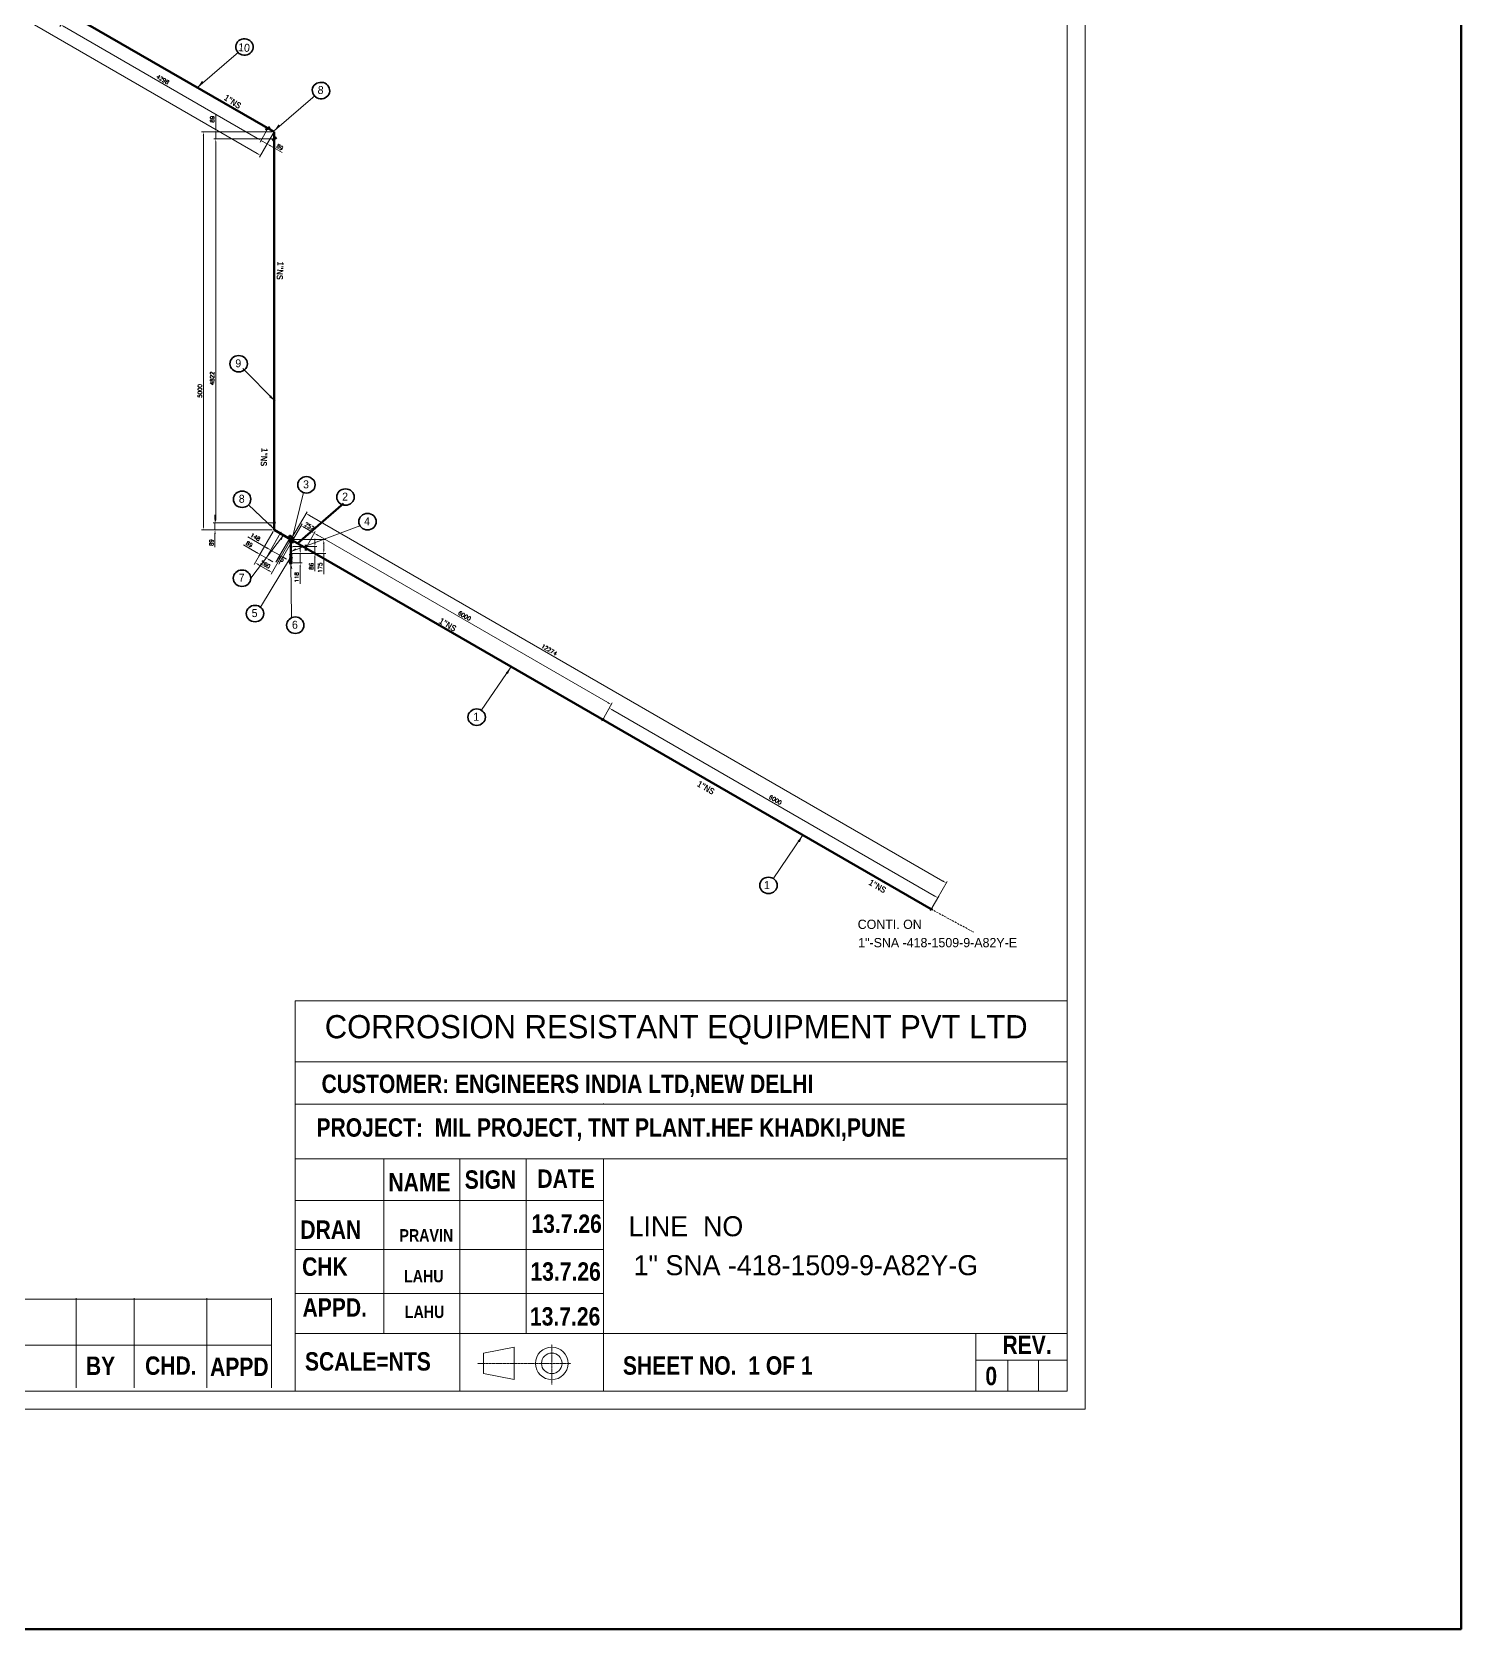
# Model space of a CAD drawing. Extents: x 111418 to 267280, y -151895 to -98368.
# Drawn here: x 249326 to 267280, y -137823 to -117757 of the extents above; entities that cross this region are included whole.
import ezdxf

# ---------------------------------------------------------------- set-up
doc = ezdxf.new("R2010")
doc.units = 0
doc.header["$MEASUREMENT"] = 0
doc.linetypes.add('CENTER', pattern=[2, 1.25, -0.25, 0.25, -0.25])
doc.linetypes.add('HIDDEN', pattern=[0.375, 0.25, -0.125])
doc.layers.get('0').update_dxf_attribs({"lineweight": 5})
doc.layers.get('DEFPOINTS').update_dxf_attribs({"lineweight": 5})
doc.layers.add('TEXT', color=4, linetype='Continuous', lineweight=5)
doc.styles.add('CHEM', font='isocp.shx')
doc.styles.add('MtXpl_Arial_Narrow', font='ARIALNB.TTF')
doc.styles.add('romans', font='romans.shx')
doc.styles.get("Standard").update_dxf_attribs({"font": 'romans.shx'})
doc.dimstyles.new('CHEM@123', dxfattribs={"dimscale": 26, "dimtxt": 1, "dimasz": 1, "dimexe": 0.5, "dimexo": 0.5, "dimgap": 0.4, "dimtad": 1, "dimdec": 0, "dimzin": 12, "dimdsep": 46, "dimtxsty": 'CHEM', "dimcen": 0.09, "dimclrd": 251, "dimclre": 251, "dimclrt": 3, "dimadec": 1, "dimazin": 2, "dimtfac": 1, "dimtdec": 0, "dimtmove": 0, "dimatfit": 3, "dimfxl": 0.18, "dimtolj": 1, "dimtzin": 0, "dimlwd": -1, "dimlwe": -1, "dimarcsym": 0})

# ---------------------------------------------------------------- blocks, each defined once
blk = doc.blocks.new('*D1005')
at = {"layer": 'DEFPOINTS', "color": 0, "lineweight": 50, "ltscale": 100, "transparency": 16777216}
for p in [(238009, -110723), (252369, -119013), (252198, -119309)]:
    blk.add_point(p, dxfattribs=at)
at = {"layer": 'TEXT', "color": 2, "ltscale": 100, "transparency": 16777216}
for p, q in [((237997, -110744), (237826, -111040)), ((237882, -111043), (252155, -119284)), ((252356, -119035), (252186, -119330))]:
    blk.add_line(p, q, dxfattribs=at)
at = {"layer": 'TEXT', "color": 2, "lineweight": 50, "ltscale": 100, "transparency": 16777216}
for points in [[(237886, -111036), (237878, -111050), (237839, -111018)], [(252159, -119277), (252151, -119291), (252198, -119309)]]:
    blk.add_solid(points, dxfattribs=at)
at = {"layer": 'TEXT', "color": 0, "lineweight": 50, "ltscale": 100, "transparency": 16777216, "insert": (245038, -115123), "char_height": 50, "width": 231.01, "attachment_point": 5, "rotation": 330, "style": 'romans'}
blk.add_mtext('\\A1;22476', dxfattribs=at)
blk = doc.blocks.new('*D1006')
at = {"layer": 'DEFPOINTS', "color": 0, "lineweight": 50, "ltscale": 100, "transparency": 16777216}
for p in [(252292, -118969), (252281, -119165), (252369, -119013)]:
    blk.add_point(p, dxfattribs=at)
at = {"layer": 'TEXT', "color": 2, "ltscale": 100, "transparency": 16777216}
for p, q in [((252161, -119095), (252118, -119070)), ((252279, -118990), (252192, -119142)), ((252204, -119120), (252281, -119165)), ((252356, -119035), (252269, -119186)), ((252325, -119190), (252471, -119274))]:
    blk.add_line(p, q, dxfattribs=at)
at = {"layer": 'TEXT', "color": 2, "lineweight": 50, "ltscale": 100, "transparency": 16777216}
for points in [[(252165, -119088), (252157, -119102), (252204, -119120)], [(252329, -119182), (252321, -119197), (252281, -119165)]]:
    blk.add_solid(points, dxfattribs=at)
at = {"layer": 'TEXT', "color": 0, "lineweight": 50, "ltscale": 100, "transparency": 16777216, "insert": (252442, -119205), "char_height": 50, "attachment_point": 5, "rotation": 330, "style": 'romans'}
blk.add_mtext('\\A1;89', dxfattribs=at)
blk = doc.blocks.new('*D1010')
at = {"layer": 'DEFPOINTS', "color": 0, "lineweight": 50, "ltscale": 100, "transparency": 16777216}
for p in [(249778, -117517), (252292, -118969), (252204, -119120)]:
    blk.add_point(p, dxfattribs=at)
at = {"layer": 'TEXT', "color": 2, "ltscale": 100, "transparency": 16777216}
for p, q in [((249765, -117539), (249678, -117690)), ((249734, -117694), (252161, -119095)), ((252279, -118990), (252192, -119142))]:
    blk.add_line(p, q, dxfattribs=at)
at = {"layer": 'TEXT', "color": 2, "lineweight": 50, "ltscale": 100, "transparency": 16777216}
for points in [[(249738, -117686), (249729, -117701), (249690, -117669)], [(252165, -119088), (252157, -119102), (252204, -119120)]]:
    blk.add_solid(points, dxfattribs=at)
at = {"layer": 'TEXT', "color": 0, "lineweight": 50, "ltscale": 100, "transparency": 16777216, "insert": (250970, -118355), "char_height": 50, "attachment_point": 5, "rotation": 330, "style": 'romans'}
blk.add_mtext('\\A1;4298', dxfattribs=at)
blk = doc.blocks.new('*D1011')
at = {"layer": 'DEFPOINTS', "color": 0, "lineweight": 50, "ltscale": 100, "transparency": 16777216}
for p in [(251636, -119102), (252369, -119013), (252369, -119102)]:
    blk.add_point(p, dxfattribs=at)
at = {"layer": 'TEXT', "color": 2, "ltscale": 100, "transparency": 16777216}
for p, q in [((251636, -118963), (251636, -118795)), ((252344, -119013), (251611, -119013)), ((252344, -119102), (251611, -119102)), ((251636, -119102), (251636, -119013)), ((251636, -119152), (251636, -119202))]:
    blk.add_line(p, q, dxfattribs=at)
at = {"layer": 'TEXT', "color": 2, "lineweight": 50, "ltscale": 100, "transparency": 16777216}
for points in [[(251628, -118963), (251644, -118963), (251636, -119013)], [(251628, -119152), (251644, -119152), (251636, -119102)]]:
    blk.add_solid(points, dxfattribs=at)
at = {"layer": 'TEXT', "color": 0, "lineweight": 50, "ltscale": 100, "transparency": 16777216, "insert": (251591, -118854), "char_height": 50, "attachment_point": 5, "rotation": 90, "style": 'romans'}
blk.add_mtext('\\A1;89', dxfattribs=at)
blk = doc.blocks.new('*D1012')
at = {"layer": 'DEFPOINTS', "color": 0, "lineweight": 50, "ltscale": 100, "transparency": 16777216}
for p in [(252369, -119013), (251481, -124013), (252369, -124013)]:
    blk.add_point(p, dxfattribs=at)
at = {"layer": 'TEXT', "color": 2, "ltscale": 100, "transparency": 16777216}
for p, q in [((252344, -119013), (251456, -119013)), ((251481, -119063), (251481, -123963)), ((252344, -124013), (251456, -124013))]:
    blk.add_line(p, q, dxfattribs=at)
at = {"layer": 'TEXT', "color": 2, "lineweight": 50, "ltscale": 100, "transparency": 16777216}
for points in [[(251473, -119063), (251490, -119063), (251481, -119013)], [(251473, -123963), (251490, -123963), (251481, -124013)]]:
    blk.add_solid(points, dxfattribs=at)
at = {"layer": 'TEXT', "color": 0, "lineweight": 50, "ltscale": 100, "transparency": 16777216, "insert": (251436, -122268), "char_height": 50, "attachment_point": 5, "rotation": 90, "style": 'romans'}
blk.add_mtext('\\A1;5000', dxfattribs=at)
blk = doc.blocks.new('*D986')
at = {"layer": 'DEFPOINTS', "color": 0, "lineweight": 50, "ltscale": 100, "transparency": 16777216}
for p in [(252369, -119102), (251636, -123924), (252369, -123924)]:
    blk.add_point(p, dxfattribs=at)
at = {"layer": 'TEXT', "color": 2, "ltscale": 100, "transparency": 16777216}
for p, q in [((252344, -119102), (251611, -119102)), ((251636, -119152), (251636, -123874)), ((252344, -123924), (251611, -123924))]:
    blk.add_line(p, q, dxfattribs=at)
at = {"layer": 'TEXT', "color": 2, "lineweight": 50, "ltscale": 100, "transparency": 16777216}
for points in [[(251628, -119152), (251644, -119152), (251636, -119102)], [(251628, -123874), (251644, -123874), (251636, -123924)]]:
    blk.add_solid(points, dxfattribs=at)
at = {"layer": 'TEXT', "color": 0, "lineweight": 50, "ltscale": 100, "transparency": 16777216, "insert": (251591, -122110), "char_height": 50, "attachment_point": 5, "rotation": 90, "style": 'romans'}
blk.add_mtext('\\A1;4822', dxfattribs=at)
blk = doc.blocks.new('*D987')
at = {"layer": 'DEFPOINTS', "color": 0, "lineweight": 50, "ltscale": 100, "transparency": 16777216}
for p in [(252369, -124013), (252580, -124135), (252342, -124548)]:
    blk.add_point(p, dxfattribs=at)
at = {"layer": 'TEXT', "color": 2, "ltscale": 100, "transparency": 16777216}
for p, q in [((252356, -124035), (252118, -124447)), ((252568, -124157), (252330, -124569)), ((252174, -124451), (252299, -124523))]:
    blk.add_line(p, q, dxfattribs=at)
at = {"layer": 'TEXT', "color": 2, "lineweight": 50, "ltscale": 100, "transparency": 16777216}
for points in [[(252178, -124443), (252170, -124458), (252131, -124426)], [(252303, -124515), (252295, -124530), (252342, -124548)]]:
    blk.add_solid(points, dxfattribs=at)
at = {"layer": 'TEXT', "color": 0, "lineweight": 50, "ltscale": 100, "transparency": 16777216, "insert": (252259, -124448), "char_height": 50, "attachment_point": 5, "rotation": 330, "style": 'romans'}
blk.add_mtext('\\A1;260', dxfattribs=at)
blk = doc.blocks.new('*D988')
at = {"layer": 'DEFPOINTS', "color": 0, "lineweight": 50, "ltscale": 100, "transparency": 16777216}
for p in [(252580, -124135), (252993, -124135), (252580, -124310)]:
    blk.add_point(p, dxfattribs=at)
at = {"layer": 'TEXT', "color": 2, "ltscale": 100, "transparency": 16777216}
for p, q in [((252605, -124135), (253018, -124135)), ((252993, -124185), (252993, -124260)), ((252605, -124310), (253018, -124310)), ((252993, -124310), (252993, -124569))]:
    blk.add_line(p, q, dxfattribs=at)
at = {"layer": 'TEXT', "color": 2, "lineweight": 50, "ltscale": 100, "transparency": 16777216}
for points in [[(252984, -124185), (253001, -124185), (252993, -124135)], [(252984, -124260), (253001, -124260), (252993, -124310)]]:
    blk.add_solid(points, dxfattribs=at)
at = {"layer": 'TEXT', "color": 0, "lineweight": 50, "ltscale": 100, "transparency": 16777216, "insert": (252948, -124488), "char_height": 50, "attachment_point": 5, "rotation": 90, "style": 'romans'}
blk.add_mtext('\\A1;175', dxfattribs=at)
blk = doc.blocks.new('*D989')
at = {"layer": 'DEFPOINTS', "color": 0, "lineweight": 50, "ltscale": 100, "transparency": 16777216}
for p in [(252369, -124013), (252446, -124058), (252268, -124366)]:
    blk.add_point(p, dxfattribs=at)
at = {"layer": 'TEXT', "color": 2, "ltscale": 100, "transparency": 16777216}
for p, q in [((252147, -124297), (251983, -124202)), ((252356, -124035), (252178, -124343)), ((252433, -124079), (252255, -124388)), ((252268, -124366), (252191, -124322)), ((252311, -124391), (252354, -124416))]:
    blk.add_line(p, q, dxfattribs=at)
at = {"layer": 'TEXT', "color": 2, "lineweight": 50, "ltscale": 100, "transparency": 16777216}
for points in [[(252152, -124289), (252143, -124304), (252191, -124322)], [(252315, -124384), (252307, -124398), (252268, -124366)]]:
    blk.add_solid(points, dxfattribs=at)
at = {"layer": 'TEXT', "color": 0, "lineweight": 50, "ltscale": 100, "transparency": 16777216, "insert": (252057, -124193), "char_height": 50, "attachment_point": 5, "rotation": 330, "style": 'romans'}
blk.add_mtext('\\A1;89', dxfattribs=at)
blk = doc.blocks.new('*D1014')
at = {"layer": 'DEFPOINTS', "color": 0, "lineweight": 50, "ltscale": 100, "transparency": 16777216}
for p in [(252446, -124058), (252560, -124124), (252440, -124333)]:
    blk.add_point(p, dxfattribs=at)
at = {"layer": 'TEXT', "color": 2, "ltscale": 100, "transparency": 16777216}
for p, q in [((252282, -124242), (252040, -124102)), ((252433, -124079), (252313, -124288)), ((252548, -124146), (252427, -124354)), ((252440, -124333), (252325, -124267)), ((252483, -124358), (252526, -124383))]:
    blk.add_line(p, q, dxfattribs=at)
at = {"layer": 'TEXT', "color": 2, "lineweight": 50, "ltscale": 100, "transparency": 16777216}
for points in [[(252286, -124234), (252278, -124249), (252325, -124267)], [(252487, -124351), (252479, -124365), (252440, -124333)]]:
    blk.add_solid(points, dxfattribs=at)
at = {"layer": 'TEXT', "color": 0, "lineweight": 50, "ltscale": 100, "transparency": 16777216, "insert": (252133, -124103), "char_height": 50, "attachment_point": 5, "rotation": 330, "style": 'romans'}
blk.add_mtext('\\A1;148', dxfattribs=at)
blk = doc.blocks.new('*D1016')
at = {"layer": 'DEFPOINTS', "color": 0, "lineweight": 50, "ltscale": 100, "transparency": 16777216}
for p in [(252580, -124224), (252580, -124310), (252881, -124310)]:
    blk.add_point(p, dxfattribs=at)
at = {"layer": 'TEXT', "color": 2, "ltscale": 100, "transparency": 16777216}
for p, q in [((252881, -124174), (252881, -124124)), ((252605, -124224), (252906, -124224)), ((252605, -124310), (252906, -124310)), ((252881, -124224), (252881, -124310)), ((252881, -124360), (252881, -124531))]:
    blk.add_line(p, q, dxfattribs=at)
at = {"layer": 'TEXT', "color": 2, "lineweight": 50, "ltscale": 100, "transparency": 16777216}
for points in [[(252873, -124174), (252890, -124174), (252881, -124224)], [(252873, -124360), (252890, -124360), (252881, -124310)]]:
    blk.add_solid(points, dxfattribs=at)
at = {"layer": 'TEXT', "color": 0, "lineweight": 50, "ltscale": 100, "transparency": 16777216, "insert": (252836, -124471), "char_height": 50, "attachment_point": 5, "rotation": 90, "style": 'romans'}
blk.add_mtext('\\A1;86', dxfattribs=at)
blk = doc.blocks.new('*D1017')
at = {"layer": 'DEFPOINTS', "color": 0, "lineweight": 50, "ltscale": 100, "transparency": 16777216}
for p in [(252580, -124310), (252580, -124428), (252697, -124428)]:
    blk.add_point(p, dxfattribs=at)
at = {"layer": 'TEXT', "color": 2, "ltscale": 100, "transparency": 16777216}
for p, q in [((252605, -124310), (252722, -124310)), ((252697, -124260), (252697, -124210)), ((252697, -124310), (252697, -124428)), ((252605, -124428), (252722, -124428)), ((252697, -124478), (252697, -124690))]:
    blk.add_line(p, q, dxfattribs=at)
at = {"layer": 'TEXT', "color": 2, "lineweight": 50, "ltscale": 100, "transparency": 16777216}
for points in [[(252688, -124260), (252705, -124260), (252697, -124310)], [(252688, -124478), (252705, -124478), (252697, -124428)]]:
    blk.add_solid(points, dxfattribs=at)
at = {"layer": 'TEXT', "color": 0, "lineweight": 50, "ltscale": 100, "transparency": 16777216, "insert": (252652, -124609), "char_height": 50, "attachment_point": 5, "rotation": 90, "style": 'romans'}
blk.add_mtext('\\A1;118', dxfattribs=at)
blk = doc.blocks.new('*D1019')
at = {"layer": 'DEFPOINTS', "color": 0, "lineweight": 50, "ltscale": 100, "transparency": 16777216}
for p in [(252766, -124242), (256605, -126209), (256497, -126396)]:
    blk.add_point(p, dxfattribs=at)
at = {"layer": 'TEXT', "color": 2, "ltscale": 100, "transparency": 16777216}
for p, q in [((252778, -124221), (252886, -124034)), ((252917, -124080), (256561, -126184)), ((256509, -126375), (256617, -126188))]:
    blk.add_line(p, q, dxfattribs=at)
at = {"layer": 'TEXT', "color": 2, "lineweight": 50, "ltscale": 100, "transparency": 16777216}
for points in [[(252921, -124073), (252913, -124088), (252874, -124055)], [(256565, -126177), (256557, -126192), (256605, -126209)]]:
    blk.add_solid(points, dxfattribs=at)
at = {"layer": 'TEXT', "color": 0, "lineweight": 50, "ltscale": 100, "transparency": 16777216, "insert": (254762, -125093), "char_height": 50, "attachment_point": 5, "rotation": 329.9991, "style": 'romans'}
blk.add_mtext('\\A1;6000', dxfattribs=at)
blk = doc.blocks.new('*D1020')
at = {"layer": 'DEFPOINTS', "color": 0, "lineweight": 50, "ltscale": 100, "transparency": 16777216}
for p in [(252580, -124135), (260814, -128450), (260624, -128779)]:
    blk.add_point(p, dxfattribs=at)
at = {"layer": 'TEXT', "color": 2, "ltscale": 100, "transparency": 16777216}
for p, q in [((252593, -124114), (252783, -123785)), ((252813, -123831), (260770, -128425)), ((260636, -128758), (260826, -128429))]:
    blk.add_line(p, q, dxfattribs=at)
at = {"layer": 'TEXT', "color": 2, "lineweight": 50, "ltscale": 100, "transparency": 16777216}
for points in [[(252817, -123824), (252809, -123839), (252770, -123806)], [(260774, -128418), (260766, -128433), (260814, -128450)]]:
    blk.add_solid(points, dxfattribs=at)
at = {"layer": 'TEXT', "color": 0, "lineweight": 50, "ltscale": 100, "transparency": 16777216, "insert": (255826, -125519), "char_height": 50, "attachment_point": 5, "rotation": 330, "style": 'romans'}
blk.add_mtext('\\A1;12274', dxfattribs=at)
blk = doc.blocks.new('*D1021')
at = {"layer": 'DEFPOINTS', "color": 0, "lineweight": 50, "ltscale": 100, "transparency": 16777216}
for p in [(256497, -126396), (260624, -128779), (260707, -128636)]:
    blk.add_point(p, dxfattribs=at)
at = {"layer": 'TEXT', "color": 2, "ltscale": 100, "transparency": 16777216}
for p, q in [((256509, -126375), (256592, -126231)), ((256623, -126278), (260663, -128611)), ((260636, -128758), (260719, -128614))]:
    blk.add_line(p, q, dxfattribs=at)
at = {"layer": 'TEXT', "color": 2, "lineweight": 50, "ltscale": 100, "transparency": 16777216}
for points in [[(256627, -126271), (256619, -126285), (256579, -126253)], [(260667, -128604), (260659, -128618), (260707, -128636)]]:
    blk.add_solid(points, dxfattribs=at)
at = {"layer": 'TEXT', "color": 0, "lineweight": 50, "ltscale": 100, "transparency": 16777216, "insert": (258666, -127405), "char_height": 50, "attachment_point": 5, "rotation": 330, "style": 'romans'}
blk.add_mtext('\\A1;6000', dxfattribs=at)
blk = doc.blocks.new('*D1022')
at = {"layer": 'DEFPOINTS', "color": 0, "lineweight": 50, "ltscale": 100, "transparency": 16777216}
for p in [(252560, -124124), (252599, -124146), (252402, -124399)]:
    blk.add_point(p, dxfattribs=at)
at = {"layer": 'TEXT', "color": 2, "ltscale": 100, "transparency": 16777216}
for p, q in [((252548, -124146), (252389, -124420)), ((252587, -124168), (252428, -124443)), ((252441, -124421), (252402, -124399))]:
    blk.add_line(p, q, dxfattribs=at)
at = {"layer": 'TEXT', "color": 0, "lineweight": 50, "ltscale": 100, "transparency": 16777216, "insert": (252453, -124376), "char_height": 50, "attachment_point": 5, "rotation": 330, "style": 'romans'}
blk.add_mtext('\\A1;45', dxfattribs=at)
blk = doc.blocks.new('*D1018')
at = {"layer": 'DEFPOINTS', "color": 0, "lineweight": 50, "ltscale": 100, "transparency": 16777216}
for p in [(251626, -123924), (252369, -123924), (252369, -124013)]:
    blk.add_point(p, dxfattribs=at)
at = {"layer": 'TEXT', "color": 2, "ltscale": 100, "transparency": 16777216}
for p, q in [((252344, -123924), (251601, -123924)), ((251626, -123874), (251626, -123824)), ((251626, -123924), (251626, -124013)), ((252344, -124013), (251601, -124013)), ((251626, -124063), (251626, -124232))]:
    blk.add_line(p, q, dxfattribs=at)
at = {"layer": 'TEXT', "color": 2, "lineweight": 50, "ltscale": 100, "transparency": 16777216}
for points in [[(251618, -123874), (251635, -123874), (251626, -123924)], [(251618, -124063), (251635, -124063), (251626, -124013)]]:
    blk.add_solid(points, dxfattribs=at)
at = {"layer": 'TEXT', "color": 0, "lineweight": 50, "ltscale": 100, "transparency": 16777216, "insert": (251581, -124173), "char_height": 50, "attachment_point": 5, "rotation": 90, "style": 'romans'}
blk.add_mtext('\\A1;89', dxfattribs=at)
blk = doc.blocks.new('*D1025')
at = {"layer": 'DEFPOINTS', "color": 0, "lineweight": 50, "ltscale": 100, "transparency": 16777216}
for p in [(252707, -123959), (252599, -124146), (252766, -124242)]:
    blk.add_point(p, dxfattribs=at)
at = {"layer": 'TEXT', "color": 2, "ltscale": 100, "transparency": 16777216}
for p, q in [((252612, -124125), (252720, -123938)), ((252830, -124030), (252751, -123984)), ((252778, -124221), (252886, -124034))]:
    blk.add_line(p, q, dxfattribs=at)
at = {"layer": 'TEXT', "color": 2, "lineweight": 50, "ltscale": 100, "transparency": 16777216}
for points in [[(252755, -123977), (252747, -123992), (252707, -123959)], [(252835, -124023), (252826, -124038), (252874, -124055)]]:
    blk.add_solid(points, dxfattribs=at)
at = {"layer": 'TEXT', "color": 0, "lineweight": 50, "ltscale": 100, "transparency": 16777216, "insert": (252813, -123968), "char_height": 50, "attachment_point": 5, "rotation": 330, "style": 'romans'}
blk.add_mtext('\\A1;252', dxfattribs=at)

msp = doc.modelspace()

# ---------------------------------------------------------------- linework, layer by layer
at = {"lineweight": 20}
for p, q in [((252635.3, -129929.8), (252635.3, -134833.2)), ((252635.3, -129929.8), (262330.7, -129929.8)), ((252635.3, -130695.6), (262330.7, -130695.6)), ((252635.3, -131228.1), (262330.7, -131228.1)), ((256507.1, -131218.4), (256507.1, -131228.1)), ((252635.3, -131916.3), (262330.7, -131916.3)), ((253747.5, -131916.3), (253747.5, -134109.7)), ((254701.4, -131916.3), (254701.4, -134833.2)), ((255537.3, -131916.3), (255537.3, -134109.7)), ((256507.1, -131916.3), (256507.1, -134833.2)), ((252635.3, -132439.9), (256507.1, -132439.9)), ((252635.3, -133055.2), (256507.1, -133055.2)), ((252635.3, -133608.2), (256507.1, -133608.2)), ((239615.1, -133677.5), (252336.5, -133677.5)), ((249879.9, -133664), (249879.9, -134790.5)), ((250611.2, -133664), (250611.2, -134790.5)), ((251525.4, -133664), (251525.4, -134790.5)), ((252336.5, -133664), (252336.5, -134790.5)), ((252635.3, -134109.7), (262330.7, -134109.7)), ((261183.8, -134109.7), (261183.8, -134833.2)), ((239615.1, -134256), (252336.5, -134256)), ((254999.9, -134355.5), (255386.5, -134280.3)), ((254999.9, -134355.5), (254999.9, -134484.8)), ((255386.5, -134484.8), (255386.5, -134280.3)), ((254999.9, -134614.1), (254999.9, -134484.8)), ((254999.9, -134614.1), (255386.5, -134689.3)), ((255386.5, -134484.8), (255386.5, -134689.3)), ((261183.8, -134445.2), (262330.7, -134445.2)), ((261586, -134445.2), (261586, -134833.2)), ((261972.1, -134445.2), (261972.1, -134833.2))]:
    msp.add_line(p, q, dxfattribs=at)
at = {"color": 2, "linetype": 'CENTER', "lineweight": 20, "ltscale": 3}
for p, q in [((255857, -134245.8), (255857, -134748.5)), ((254922.2, -134484.8), (256098.4, -134484.8))]:
    msp.add_line(p, q, dxfattribs=at)
at = {"lineweight": 20}
for radius in [204.5, 129.3]:
    msp.add_circle((255857, -134484.8), radius, dxfattribs=at)
at = {"layer": 'TEXT', "color": 4, "lineweight": 53, "ltscale": 100}
for p, q in [((238009.3, -110722.8), (252368.8, -119013.3)), ((252262.3, -118985.8), (252315.6, -118955)), ((252343.9, -119116.7), (252397.5, -119085.7)), ((252368.8, -119013.3), (252368.8, -124013.3)), ((252353.6, -123933.1), (252384.8, -123915.1)), ((252368.8, -124013.3), (252580.1, -124135.3)), ((252430.6, -124066.6), (252461.8, -124048.6)), ((252599.4, -124106.1), (252560.5, -124083.6)), ((252560.5, -124124), (252560.5, -124083.6)), ((252560.5, -124124), (252560.5, -124156.2)), ((252599.4, -124178.7), (252560.5, -124156.2)), ((252563.8, -124125.9), (252563.8, -124085.6)), ((252563.8, -124125.9), (252563.8, -124158.1)), ((252580.1, -124135.3), (252580.1, -124310.3)), ((252580.1, -124135.3), (260623.8, -128779.3)), ((252595.6, -124144.2), (252595.6, -124103.9)), ((252595.6, -124144.2), (252595.6, -124176.5)), ((252599.4, -124146.5), (252599.4, -124106.1)), ((252599.4, -124146.5), (252599.4, -124178.7)), ((252765.7, -124273.5), (252765.7, -124202.1)), ((252569.8, -124230.3), (252589.9, -124218.6)), ((252570.6, -124315.8), (252589.2, -124305)), ((252588.8, -124307.6), (252571, -124431.3)), ((252571, -124317.9), (252588.8, -124307.6)), ((252588.9, -124421), (252571, -124317.9)), ((252570.6, -124433.8), (252589.2, -124423)), ((252570.6, -124438.7), (252589.2, -124428)), ((252570.6, -124444.1), (252589.2, -124433.3)), ((252570.6, -124438.7), (252570.6, -124444.1)), ((252571, -124431.3), (252588.9, -124421)), ((252580.1, -124428.3), (252580.1, -124438.6)), ((252589.2, -124428), (252589.2, -124433.3)), ((260607.8, -128788.4), (260640.4, -128769.6))]:
    msp.add_line(p, q, dxfattribs=at)
at = {"layer": 'TEXT', "color": 7, "lineweight": 5, "ltscale": 100}
for p, q in [((251410.3, -118449.9), (251923.3, -118009.6)), ((252372.2, -118996.9), (252885.2, -118556.6)), ((252383.4, -122396.7), (251976.8, -121984.4)), ((252600.1, -124111.1), (252738, -123544.1)), ((252362.4, -123995.3), (252047.8, -123698)), ((252584.4, -124283), (253447.2, -123961.3)), ((252486.6, -124081.7), (252075.5, -124618.4)), ((252576.4, -124361.2), (252198, -124984.7)), ((252579.2, -124438.3), (252589.1, -125114.2)), ((255340.9, -125738.4), (254971.8, -126283.9)), ((259006.8, -127852.2), (258637.7, -128397.8))]:
    msp.add_line(p, q, dxfattribs=at)
at = {"layer": 'TEXT', "color": 3, "lineweight": 50, "ltscale": 100}
msp.add_line((252668.6, -124182.3), (253240.3, -123683.5), dxfattribs=at)
at = {"layer": 'TEXT', "color": 7, "lineweight": 50, "ltscale": 100}
msp.add_line((256480.7, -126405.6), (256513.3, -126386.8), dxfattribs=at)
at = {"layer": 'TEXT', "color": 3, "linetype": 'HIDDEN', "lineweight": 18, "ltscale": 100}
msp.add_line((260623.7, -128779.2), (261154.8, -129065.7), dxfattribs=at)
at = {"layer": 'TEXT', "color": 3, "lineweight": 50, "ltscale": 100}
msp.add_lwpolyline([(232132.6, -98368.4), (267280.4, -98368.4), (267280.4, -137823), (232132.6, -137823)], close=True, dxfattribs=at)
at = {"layer": 'TEXT', "color": 7, "lineweight": 20, "ltscale": 100}
for points in [[(235970.5, -102199.1), (262558.3, -102199.1), (262558.3, -135060.7), (235970.5, -135060.7)], [(236198, -102426.7), (262330.7, -102426.7), (262330.7, -134833.2), (236198, -134833.2)]]:
    msp.add_lwpolyline(points, close=True, dxfattribs=at)
at = {"layer": 'TEXT', "color": 7, "lineweight": 50, "ltscale": 100}
msp.add_circle((252579.9, -124369.4), 10.7, dxfattribs=at)
at = {"layer": 'TEXT', "color": 3, "lineweight": 35, "ltscale": 100}
for centre, major_axis in [((251996, -117946.4), (109, -9.6)), ((252957.9, -118493.4), (109, -9.6)), ((251923.4, -121926.2), (109.4, 0)), ((252775.1, -123447.2), (109.4, 0)), ((251967, -123628.4), (109.4, 0)), ((253265.3, -123601), (109.4, 0)), ((253542.2, -123910.1), (109.4, 0)), ((251965.3, -124620.6), (109.4, 0)), ((252128.7, -125064.5), (109.4, 0)), ((252634.8, -125210.9), (109.4, 0)), ((254913.5, -126366), (109.4, 0)), ((258579.4, -128479.9), (109.4, 0))]:
    msp.add_ellipse(centre, major_axis=major_axis, ratio=0.9427685, start_param=-1.5707963, end_param=4.712389, dxfattribs=at)
at = {"layer": 'TEXT', "color": 2, "lineweight": 50, "ltscale": 100}
for points in [[(251461.8, -118372.5), (251484, -118393.2), (251410.8, -118449.5)], [(252423.7, -118919.5), (252445.9, -118940.2), (252372.7, -118996.5)], [(252306.5, -122344.4), (252327.5, -122322.4), (252382.8, -122396.4)], [(252310.4, -123955.4), (252325.9, -123940.9), (252361.7, -123994.7)], [(252462.3, -124142.5), (252444.1, -124131.5), (252486.1, -124082.4)], [(252605.4, -124066.3), (252618.9, -124071), (252598.1, -124109.2)], [(252706.6, -124130.6), (252721.4, -124145.9), (252668.1, -124182.6)], [(252553.4, -124424.1), (252535.2, -124413.1), (252577.2, -124364)], [(252636.6, -124244.2), (252646.3, -124263.1), (252584.8, -124282.8)], [(252598.1, -124499.2), (252577, -124501.8), (252579.5, -124437.2)], [(255306, -125824.6), (255280.1, -125808.7), (255340.5, -125738.9)], [(258971.9, -127938.4), (258946, -127922.6), (259006.4, -127852.7)]]:
    msp.add_solid(points, dxfattribs=at)

# ---------------------------------------------------------------- texts
at = {"color": 7, "style": 'MtXpl_Arial_Narrow'}
for rotation, p in [(327.57059, (251730.5, -118605.5)), (266.96013, (252410.6, -120641.1)), (266.96013, (252209.5, -122983.2)), (329.89655, (254430.8, -125181.5)), (329.89655, (257674.8, -127229.2)), (329.89655, (259830.5, -128467.4))]:
    msp.add_text('1"NS', height=79.53, rotation=rotation, dxfattribs=at).set_placement(p)
at = {"color": 3, "char_height": 100.549, "width": 222.413, "attachment_point": 5, "rotation": 354.94673}
for s, insert in [('\\pt100.54872;{\\fMS PGothic|b0|i0|c0|p34;10}', (251991.3, -117954)), ('\\pt100.54872;{\\fMS PGothic|b0|i0|c0|p34;8}', (252953.2, -118487.7))]:
    msp.add_mtext(s, dxfattribs=dict(at, insert=insert))
at = {"color": 3, "char_height": 100.549, "width": 222.413, "attachment_point": 5}
for s, insert in [('\\pt100.54872;{\\fMS PGothic|b0|i0|c0|p34;9}', (251918.2, -121921)), ('\\pt100.54872;{\\fMS PGothic|b0|i0|c0|p34;3}', (252769.9, -123442)), ('\\pt100.54872;{\\fMS PGothic|b0|i0|c0|p34;8}', (251961.8, -123623.2)), ('\\pt100.54872;{\\fMS PGothic|b0|i0|c0|p34;2}', (253260.1, -123595.8)), ('\\pt100.54872;{\\fMS PGothic|b0|i0|c0|p34;4}', (253537, -123905)), ('\\pt100.54872;{\\fMS PGothic|b0|i0|c0|p34;7}', (251960.1, -124615.4)), ('\\pt100.54872;{\\fMS PGothic|b0|i0|c0|p34;5}', (252123.5, -125059.3)), ('\\pt100.54872;{\\fMS PGothic|b0|i0|c0|p34;6}', (252629.6, -125205.7)), ('\\pt100.54872;{\\fMS PGothic|b0|i0|c0|p34;1}', (254908.3, -126360.8))]:
    msp.add_mtext(s, dxfattribs=dict(at, insert=insert))
at = {"color": 3, "insert": (258524.7, -128476.6), "char_height": 100.549, "attachment_point": 5}
msp.add_mtext('\\pt100.54872; {\\fMS PGothic|b0|i0|c0|p34;1}', dxfattribs=at)
at = {"color": 3, "lineweight": 20, "attachment_point": 5}
for s, insert, char_height in [(' {\\fLeelawadee UI Semilight|b0|i0|c0|p34; CONTI. ON  }', (260041.2, -128969.6), 116.521), (' {\\fLeelawadee UI Semilight|b0|i0|c0|p34;1"-SNA -418-1509-9-A82Y-E}', (260664.5, -129199.8), 116.521), (' {\\fLeelawadee UI Semilight|b0|i0|c0|p34; LINE  NO}', (257409.3, -132763.6), 251.685), (' {\\fLeelawadee UI Semilight|b0|i0|c0|p34;1" SNA -418-1509-9-A82Y-G}', (258962.8, -133253.2), 251.685)]:
    msp.add_mtext(s, dxfattribs=dict(at, insert=insert, char_height=char_height))
at = {"color": 4, "lineweight": 20, "insert": (257420.4, -130294.9), "char_height": 291.302, "attachment_point": 5}
msp.add_mtext('{\\fMS UI Gothic|b0|i0|c0|p34;CORROSION RESISTANT EQUIPMENT PVT LTD}', dxfattribs=at)
at = {"color": 7, "attachment_point": 5, "style": 'MtXpl_Arial_Narrow'}
for s, insert, char_height in [('CUSTOMER: ENGINEERS INDIA LTD,NEW DELHI  ', (256053.8, -130998), 231.187), ('PROJECT:  MIL PROJECT, TNT PLANT.HEF KHADKI,PUNE', (256600.3, -131547.5), 231.187), ('NAME', (254194.5, -132207.8), 231.19), ('SIGN', (255087, -132177.5), 231.19), ('DATE', (256036.4, -132164.1), 231.19), ('13.7.26', (256043.4, -132731.8), 231.19), ('DRAN', (253080.8, -132804.8), 231.19), ('PRAVIN', (254280.6, -132876.8), 156.13), ('CHK', (253007.5, -133271.2), 231.19), ('13.7.26', (256031.1, -133332.5), 231.19), ('LAHU', (254249, -133389.5), 156.13), ('APPD.', (253130.5, -133783.1), 231.19), ('LAHU', (254259.1, -133838.2), 156.13), ('13.7.26', (256025, -133896.4), 231.19), ('REV.', (261827.8, -134252.4), 231.19), ('BY', (250188.5, -134515), 231.19), ('CHD.', (251071.4, -134515), 231.19), ('APPD', (251931.9, -134528.5), 231.19), ('SCALE=NTS', (253547, -134461.6), 231.19), ('0', (261377.8, -134645.2), 231.2)]:
    msp.add_mtext(s, dxfattribs=dict(at, insert=insert, char_height=char_height))
at = {"color": 7, "insert": (257943, -134513.1), "char_height": 231.187, "width": 2387.395, "attachment_point": 5, "style": 'MtXpl_Arial_Narrow'}
msp.add_mtext('SHEET NO.  1 OF 1', dxfattribs=at)

# ---------------------------------------------------------------- dimensions: what is measured, and where the dimension line sits
at = {"layer": 'TEXT', "color": 7, "lineweight": 50, "ltscale": 100}
for base, p1, p2, angle, text, picture, middle in [((252198.2, -119308.7), (238009.3, -110722.8), (252368.8, -119013.3), 330, '22476', '*D1005', (245015.5, -115161.8)), ((251636.1, -123924.3), (252368.8, -119102.3), (252368.8, -123924.3), 270, '4822', '*D986', (251636.1, -122110.1)), ((260813.6, -128450.4), (252580.1, -124135.3), (260623.7, -128779.2), 330, '12274', '*D1020', (255803.8, -125558)), ((252439.9, -124332.7), (252445.9, -124057.8), (252560.5, -124123.9), 330, '148', '*D1014', (252110.3, -124142.4))]:
    dim = msp.add_linear_dim(base=base, p1=p1, p2=p2, angle=angle, text=text, dimstyle='CHEM@123', override={"dimscale": 50, "dimtxsty": 'romans', "dimclrd": 2, "dimclre": 2, "dimclrt": 0}, dxfattribs=at)
    dim.commit()
    dim.dimension.update_dxf_attribs({"geometry": picture, "text_midpoint": middle, "dimtype": 161})
for p1, p2, distance, text, picture, middle in [((249777.7, -117517.3), (252291.8, -118968.8), -174.7, '4298', '*D1010', (250969.9, -118355.3)), ((252765.7, -124242.4), (252599.4, -124146.4), -215.9, '252', '*D1025', (252813, -123968.4)), ((252368.8, -124013.3), (252580.1, -124135.3), -476.2, '260', '*D987', (252258.9, -124447.7)), ((252765.7, -124242.4), (256496.5, -126396.5), 215.9, '6000', '*D1019', (254761.6, -125093.5)), ((256496.6, -126396.4), (260623.8, -128779.3), 165.6, '6000', '*D1021', (258665.5, -127405.4))]:
    dim = msp.add_aligned_dim(p1=p1, p2=p2, distance=distance, text=text, dimstyle='CHEM@123', override={"dimscale": 50, "dimtxsty": 'romans', "dimclrd": 2, "dimclre": 2, "dimclrt": 0}, dxfattribs=at)
    dim.commit()
    dim.dimension.update_dxf_attribs({"geometry": picture, "text_midpoint": middle})
for base, p1, p2, angle, picture, middle in [((251636.1, -119102.3), (252368.8, -119013.3), (252368.8, -119102.3), 270, '*D1011', (251636.1, -118854)), ((251481.3, -124013.3), (252368.8, -119013.3), (252368.8, -124013.3), 270, '*D1012', (251481.3, -122267.5)), ((251626.2, -123924.3), (252368.8, -124013.3), (252368.8, -123924.3), 90, '*D1018', (251626.2, -124172.5)), ((252267.8, -124366.2), (252368.8, -124013.3), (252445.9, -124057.8), 330, '*D989', (252034.7, -124231.6)), ((252401.9, -124398.5), (252599.4, -124146.4), (252560.5, -124123.9), 150, '*D1022', (252430.2, -124414.9)), ((252992.5, -124135.3), (252580.1, -124310.3), (252580.1, -124135.3), 90, '*D988', (252992.5, -124488.2)), ((252696.6, -124428.3), (252580.1, -124310.3), (252580.1, -124428.3), 270, '*D1017', (252696.6, -124609))]:
    dim = msp.add_linear_dim(base=base, p1=p1, p2=p2, angle=angle, dimstyle='CHEM@123', override={"dimscale": 50, "dimtxsty": 'romans', "dimclrd": 2, "dimclre": 2, "dimclrt": 0}, dxfattribs=at)
    dim.commit()
    dim.dimension.update_dxf_attribs({"geometry": picture, "text_midpoint": middle, "dimtype": 161})
for p1, p2, distance, picture, middle in [((252291.8, -118968.8), (252368.8, -119013.3), -174.7, '*D1006', (252441.9, -119205.2)), ((252580.1, -124224.3), (252580.1, -124310.3), 301.1, '*D1016', (252836.2, -124470.7))]:
    dim = msp.add_aligned_dim(p1=p1, p2=p2, distance=distance, dimstyle='CHEM@123', override={"dimscale": 50, "dimtxsty": 'romans', "dimclrd": 2, "dimclre": 2, "dimclrt": 0}, dxfattribs=at)
    dim.commit()
    dim.dimension.update_dxf_attribs({"geometry": picture, "text_midpoint": middle})

doc.saveas('drawing.dxf')
